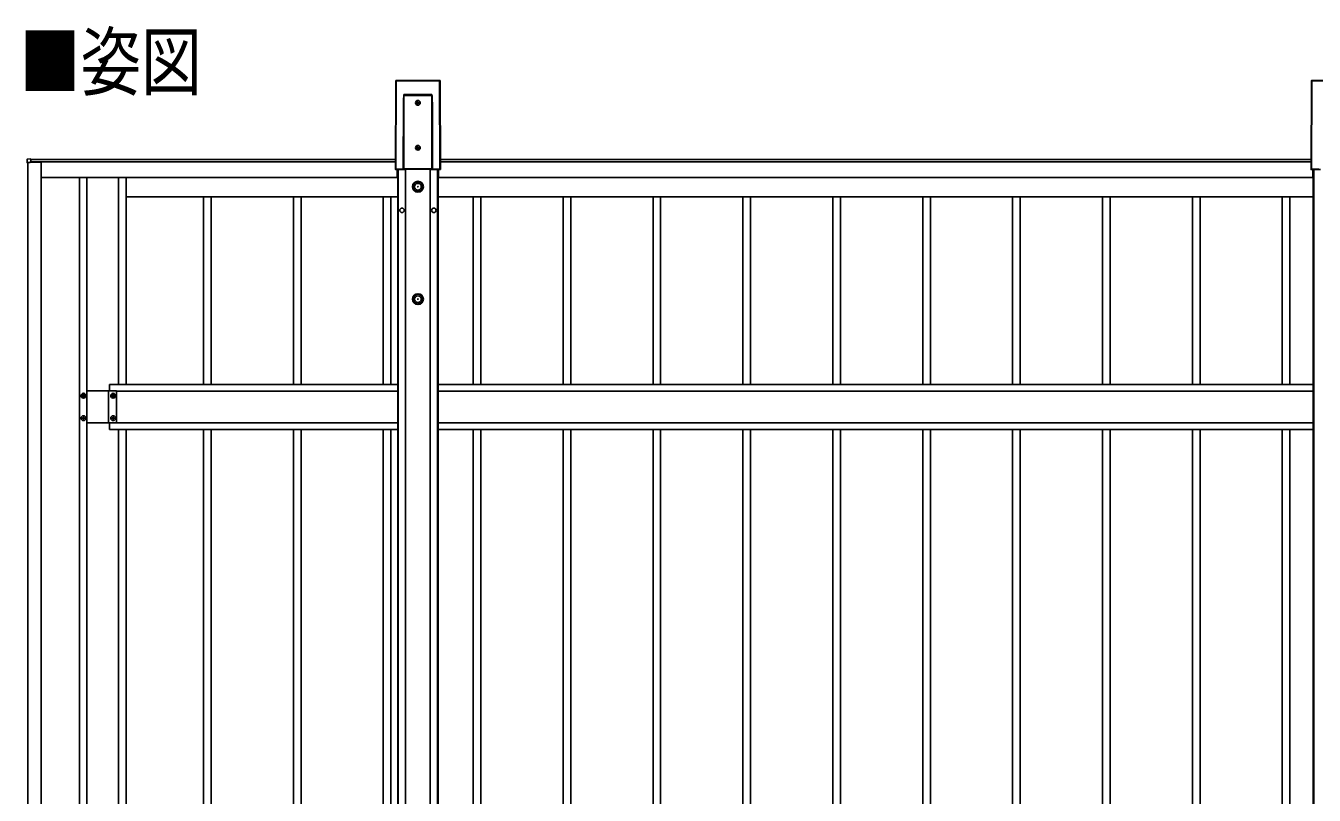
# Model space of a CAD drawing. Units: millimetres, scale not verified. Extents: x -10512 to 10512, y -7425 to 7425.
# Drawn here: x -3267 to -400, y 2269 to 3980 of the extents above; entities that cross this region are included whole.
import ezdxf
from ezdxf.enums import TextEntityAlignment as Align

# ---------------------------------------------------------------- set-up
doc = ezdxf.new("R2010")
doc.units = ezdxf.units.MM
doc.header["$LTSCALE"] = 30
doc.layers.add('0-2_USER1', color=3, linetype='Continuous')
doc.layers.add('0-5_YKK_A1', color=4, linetype='Continuous')
doc.styles.add('ＭＳ ゴシック', font='')
doc.styles.get('ＭＳ ゴシック').set_extended_font_data('MS Gothic')

msp = doc.modelspace()

# ---------------------------------------------------------------- linework, layer by layer
at = {"layer": '0-5_YKK_A1'}
for p, q in [((-2443.71, 3857.68), (-2444.34, 3660.53)), ((-2443.85, 3661.01), (-2443.23, 3857.2)), ((-2443.7, 3857.67), (-2443.71, 3857.68)), ((-2443.23, 3857.2), (-2443.7, 3857.67)), ((-2442.73, 3857.17), (-2443.36, 3660.99)), ((-2345.7, 3858.17), (-2443.21, 3858.17)), ((-2443.21, 3858.17), (-2442.73, 3857.69)), ((-2345.7, 3858.17), (-2443.21, 3858.17)), ((-2443.21, 3858.17), (-2443.21, 3858.17)), ((-2442.73, 3857.69), (-2346.17, 3857.69)), ((-2442.73, 3857.69), (-2442.73, 3857.17)), ((-2346.17, 3857.17), (-2442.73, 3857.17)), ((-2346.17, 3857.69), (-2345.7, 3858.17)), ((-2346.17, 3857.69), (-2346.17, 3857.17)), ((-2345.55, 3660.99), (-2346.17, 3857.17)), ((-2345.7, 3858.17), (-2345.7, 3858.17)), ((-2345.2, 3857.67), (-2345.68, 3857.2)), ((-2345.68, 3857.2), (-2345.05, 3661.01)), ((-2344.56, 3660.53), (-2345.2, 3857.68)), ((-2345.2, 3857.68), (-2345.2, 3857.67)), ((-2344.56, 3660.53), (-2345.2, 3857.67)), ((-406.71, 3857.68), (-407.34, 3660.53)), ((-406.85, 3661.01), (-406.23, 3857.2)), ((-406.7, 3857.67), (-406.71, 3857.68)), ((-406.23, 3857.2), (-406.7, 3857.67)), ((-405.73, 3857.17), (-406.36, 3660.99)), ((-308.7, 3858.17), (-406.21, 3858.17)), ((-406.21, 3858.17), (-405.73, 3857.69)), ((-308.7, 3858.17), (-406.21, 3858.17)), ((-406.21, 3858.17), (-406.21, 3858.17)), ((-405.73, 3857.69), (-309.17, 3857.69)), ((-405.73, 3857.69), (-405.73, 3857.17)), ((-309.17, 3857.17), (-405.73, 3857.17)), ((-2425.51, 3827.09), (-2363.39, 3827.09)), ((-2363.39, 3824.47), (-2425.51, 3824.47)), ((-2425.51, 3824.47), (-2425.51, 3661.54)), ((-2363.39, 3661.54), (-2363.39, 3824.47)), ((-2426.98, 3661.1), (-2426.51, 3807.88)), ((-2426.01, 3807.86), (-2426.48, 3661.07)), ((-2426.01, 3661.54), (-2426.01, 3807.86)), ((-2393.97, 3809.94), (-2393.97, 3810.9)), ((-2362.89, 3807.86), (-2362.89, 3661.54)), ((-2362.42, 3661.07), (-2362.89, 3807.86)), ((-2362.39, 3807.88), (-2361.92, 3661.1)), ((-2393.97, 3709.94), (-2393.97, 3710.9)), ((-3255.95, 3683.86), (-3263.48, 3683.4)), ((-3263.48, 3675.66), (-3257.77, 3675.66)), ((-3262.45, 566.63), (-3262.45, 3675.66)), ((-3257.77, 3675.66), (-3257.45, 3675.66)), ((-3257.45, 3675.66), (-3257.45, 3676.86)), ((-3232.45, 3676.85), (-3257.45, 3676.85)), ((-3256.95, 3676.85), (-3256.95, 3677.16)), ((-3255.95, 3683.37), (-3255.95, 3683.86)), ((-3255.95, 3677.46), (-3255.95, 3683.37)), ((-3255.95, 3682.35), (-2444.27, 3682.35)), ((-3255.95, 3677.35), (-2444.28, 3677.35)), ((-3253.95, 3677.33), (-2444.28, 3677.33)), ((-3253.95, 3677.33), (-3253.95, 3676.85)), ((-3232.45, 599.94), (-3232.45, 3676.85)), ((-2344.63, 3682.35), (-407.27, 3682.35)), ((-2344.62, 3677.35), (-407.28, 3677.35)), ((-2344.62, 3677.33), (-407.28, 3677.33)), ((-3232.45, 3642.35), (-2440.45, 3642.35)), ((-3147.45, 3642.35), (-3147.45, 599.94)), ((-3131.45, 3642.35), (-3131.45, 599.94)), ((-3060.45, 3642.35), (-3060.45, 3182.36)), ((-3043.45, 3642.35), (-3043.45, 3182.36)), ((-2444.34, 3660.53), (-2444.34, 3660.53)), ((-2443.36, 3660.52), (-2443.84, 3660.03)), ((-2443.84, 3660.03), (-2423.08, 3660.03)), ((-2443.84, 3660.03), (-2423.08, 3660.03)), ((-2443.84, 3660.03), (-2443.84, 3660.03)), ((-2443.36, 3660.99), (-2426.97, 3660.99)), ((-2443.36, 3660.99), (-2443.36, 3660.52)), ((-2426.04, 3660.52), (-2443.36, 3660.52)), ((-2440.45, 3642.36), (-2440.45, 3660.03)), ((-2440.45, 3642.35), (-2440.45, 3660.03)), ((-2440.45, 3657.36), (-2439.45, 3657.36)), ((-2439.45, 3660.03), (-2439.45, 966.92)), ((-2438.25, 3660.03), (-2438.25, 966.92)), ((-2426.48, 3661.07), (-2426.01, 3661.54)), ((-2425.51, 3661.04), (-2426.04, 3660.52)), ((-2425.51, 3661.54), (-2363.39, 3661.54)), ((-2425.51, 3661.54), (-2425.51, 3661.04)), ((-2363.39, 3661.04), (-2425.51, 3661.04)), ((-2423.08, 3660.03), (-2422.83, 3660.92)), ((-2422.83, 3660.92), (-2365.95, 3660.92)), ((-2421.95, 3660.92), (-2421.95, 1085.09)), ((-2366.95, 3660.92), (-2366.95, 1085.09)), ((-2365.95, 3660.92), (-2365.7, 3660.03)), ((-2365.7, 3660.03), (-2345.06, 3660.03)), ((-2365.7, 3660.03), (-2345.06, 3660.03)), ((-2363.39, 3661.54), (-2363.39, 3661.04)), ((-2362.86, 3660.52), (-2363.39, 3661.04)), ((-2362.89, 3661.54), (-2362.42, 3661.07)), ((-2345.55, 3660.52), (-2362.86, 3660.52)), ((-2361.93, 3660.99), (-2345.55, 3660.99)), ((-2350.65, 3660.03), (-2350.65, 966.92)), ((-2349.45, 3660.03), (-2349.45, 966.92)), ((-2349.45, 3657.36), (-2348.45, 3657.36)), ((-2348.45, 3642.36), (-2348.45, 3660.03)), ((-2348.45, 3642.35), (-2348.45, 3660.03)), ((-2348.45, 3642.35), (-402.45, 3642.35)), ((-2345.55, 3660.52), (-2345.55, 3660.99)), ((-2345.06, 3660.03), (-2345.55, 3660.52)), ((-2345.06, 3660.03), (-2345.06, 3660.03)), ((-2345.05, 3661.01), (-2344.56, 3660.53)), ((-2344.56, 3660.53), (-2344.56, 3660.53)), ((-407.34, 3660.53), (-407.34, 3660.53)), ((-406.36, 3660.52), (-406.84, 3660.03)), ((-406.84, 3660.03), (-386.08, 3660.03)), ((-406.84, 3660.03), (-386.08, 3660.03)), ((-406.84, 3660.03), (-406.84, 3660.03)), ((-406.36, 3660.99), (-389.97, 3660.99)), ((-406.36, 3660.99), (-406.36, 3660.52)), ((-389.04, 3660.52), (-406.36, 3660.52)), ((-403.45, 3642.36), (-403.45, 3660.03)), ((-403.45, 3642.35), (-403.45, 3660.03)), ((-403.45, 3657.36), (-402.45, 3657.36)), ((-402.45, 3660.03), (-402.45, 966.92)), ((-401.25, 3660.03), (-401.25, 966.92)), ((-3043.45, 3599.36), (-2856.35, 3599.36)), ((-2871.45, 3182.36), (-2871.45, 3599.36)), ((-2871.45, 3599.36), (-2656.35, 3599.36)), ((-2854.45, 3182.36), (-2854.45, 3599.36)), ((-2671.45, 3182.36), (-2671.45, 3599.36)), ((-2671.45, 3599.36), (-2456.35, 3599.36)), ((-2654.45, 3182.36), (-2654.45, 3599.36)), ((-2471.45, 3182.36), (-2471.45, 3599.36)), ((-2471.45, 3599.36), (-2439.45, 3599.36)), ((-2454.45, 3182.36), (-2454.45, 3599.36)), ((-2349.45, 3599.36), (-2256.35, 3599.36)), ((-2271.45, 3182.36), (-2271.45, 3599.36)), ((-2271.45, 3599.36), (-2056.35, 3599.36)), ((-2254.45, 3182.36), (-2254.45, 3599.36)), ((-2071.45, 3182.36), (-2071.45, 3599.36)), ((-2071.45, 3599.36), (-1856.35, 3599.36)), ((-2054.45, 3182.36), (-2054.45, 3599.36)), ((-1871.45, 3182.36), (-1871.45, 3599.36)), ((-1871.45, 3599.36), (-1656.35, 3599.36)), ((-1854.45, 3182.36), (-1854.45, 3599.36)), ((-1671.45, 3182.36), (-1671.45, 3599.36)), ((-1671.45, 3599.36), (-1456.35, 3599.36)), ((-1654.45, 3182.36), (-1654.45, 3599.36)), ((-1471.45, 3182.36), (-1471.45, 3599.36)), ((-1471.45, 3599.36), (-1256.35, 3599.36)), ((-1454.45, 3182.36), (-1454.45, 3599.36)), ((-1271.45, 3182.36), (-1271.45, 3599.36)), ((-1271.45, 3599.36), (-1056.35, 3599.36)), ((-1254.45, 3182.36), (-1254.45, 3599.36)), ((-1071.45, 3182.36), (-1071.45, 3599.36)), ((-1071.45, 3599.36), (-856.35, 3599.36)), ((-1054.45, 3182.36), (-1054.45, 3599.36)), ((-871.45, 3182.36), (-871.45, 3599.36)), ((-871.45, 3599.36), (-656.35, 3599.36)), ((-854.45, 3182.36), (-854.45, 3599.36)), ((-671.45, 3182.36), (-671.45, 3599.36)), ((-671.45, 3599.36), (-456.35, 3599.36)), ((-654.45, 3182.36), (-654.45, 3599.36)), ((-471.45, 3182.36), (-471.45, 3599.36)), ((-471.45, 3599.36), (-402.45, 3599.36)), ((-454.45, 3182.36), (-454.45, 3599.36)), ((-3080.45, 3182.36), (-3080.45, 3167.86)), ((-3080.45, 3182.36), (-2439.45, 3182.36)), ((-2349.45, 3182.36), (-402.45, 3182.36)), ((-3138.93, 3158.8), (-3138.93, 3159.76)), ((-3065.45, 3167.86), (-3131.45, 3167.86)), ((-3065.45, 3167.86), (-3131.45, 3167.86)), ((-3082.95, 3096.86), (-3082.95, 3167.86)), ((-3082.95, 3096.86), (-3082.95, 3167.86)), ((-3072.93, 3158.8), (-3072.93, 3159.76)), ((-3065.45, 3096.86), (-3065.45, 3167.86)), ((-3065.45, 3096.86), (-3065.45, 3167.86)), ((-3065.45, 3167.36), (-2439.45, 3167.36)), ((-2349.45, 3167.36), (-402.45, 3167.36)), ((-3138.93, 3108.8), (-3138.93, 3109.76)), ((-3065.45, 3096.86), (-3131.45, 3096.86)), ((-3065.45, 3096.86), (-3131.45, 3096.86)), ((-3080.45, 3082.36), (-3080.45, 3096.86)), ((-3072.93, 3108.8), (-3072.93, 3109.76)), ((-3065.45, 3097.36), (-2439.45, 3097.36)), ((-2349.45, 3097.36), (-402.45, 3097.36)), ((-3080.45, 3082.36), (-2439.45, 3082.36)), ((-3060.45, 3082.36), (-3060.45, 1159.94)), ((-3043.45, 3082.36), (-3043.45, 1159.94)), ((-2871.45, 1159.94), (-2871.45, 3082.36)), ((-2854.45, 1159.94), (-2854.45, 3082.36)), ((-2671.45, 1159.94), (-2671.45, 3082.36)), ((-2654.45, 1159.94), (-2654.45, 3082.36)), ((-2471.45, 1159.94), (-2471.45, 3082.36)), ((-2454.45, 1159.94), (-2454.45, 3082.36)), ((-2349.45, 3082.36), (-402.45, 3082.36)), ((-2271.45, 1159.94), (-2271.45, 3082.36)), ((-2254.45, 1159.94), (-2254.45, 3082.36)), ((-2071.45, 1159.94), (-2071.45, 3082.36)), ((-2054.45, 1159.94), (-2054.45, 3082.36)), ((-1871.45, 1159.94), (-1871.45, 3082.36)), ((-1854.45, 1159.94), (-1854.45, 3082.36)), ((-1671.45, 1159.94), (-1671.45, 3082.36)), ((-1654.45, 1159.94), (-1654.45, 3082.36)), ((-1471.45, 1159.94), (-1471.45, 3082.36)), ((-1454.45, 1159.94), (-1454.45, 3082.36)), ((-1271.45, 1159.94), (-1271.45, 3082.36)), ((-1254.45, 1159.94), (-1254.45, 3082.36)), ((-1071.45, 1159.94), (-1071.45, 3082.36)), ((-1054.45, 1159.94), (-1054.45, 3082.36)), ((-871.45, 1159.94), (-871.45, 3082.36)), ((-854.45, 1159.94), (-854.45, 3082.36)), ((-671.45, 1159.94), (-671.45, 3082.36)), ((-654.45, 1159.94), (-654.45, 3082.36)), ((-471.45, 1159.94), (-471.45, 3082.36)), ((-454.45, 1159.94), (-454.45, 3082.36))]:
    msp.add_line(p, q, dxfattribs=at)
for points in [[(-2443.7, 3857.67), (-2444.34, 3660.53), (-2443.85, 3661.01)], [(-406.7, 3857.67), (-407.34, 3660.53), (-406.85, 3661.01)], [(-2425.87, 3824.5), (-2425.6, 3826.48), (-2425.51, 3827.05), (-2425.51, 3827.09)], [(-2425.51, 3824.47), (-2425.53, 3824.47), (-2425.56, 3824.47), (-2425.58, 3824.47), (-2425.6, 3824.47), (-2425.63, 3824.47), (-2425.65, 3824.47), (-2425.67, 3824.47), (-2425.69, 3824.47)], [(-2363.21, 3824.47), (-2363.35, 3826.47), (-2363.39, 3827.05), (-2363.39, 3827.09)], [(-2363.39, 3824.47), (-2363.37, 3824.47), (-2363.34, 3824.47), (-2363.32, 3824.47), (-2363.3, 3824.47), (-2363.28, 3824.47), (-2363.25, 3824.47), (-2363.23, 3824.47), (-2363.21, 3824.47)], [(-2395.89, 3808.98), (-2396.85, 3808.98), (-2396.85, 3808.02), (-2395.89, 3808.02)], [(-2393.97, 3810.9), (-2394.93, 3810.9), (-2394.93, 3809.94)], [(-2394.93, 3807.06), (-2394.93, 3806.1), (-2393.97, 3806.1), (-2393.97, 3807.06)], [(-2393.01, 3808.02), (-2392.05, 3808.02), (-2392.05, 3808.98), (-2393.01, 3808.98)], [(-2395.89, 3708.98), (-2396.85, 3708.98), (-2396.85, 3708.02), (-2395.89, 3708.02)], [(-2393.97, 3710.9), (-2394.93, 3710.9), (-2394.93, 3709.94)], [(-2394.93, 3707.06), (-2394.93, 3706.1), (-2393.97, 3706.1), (-2393.97, 3707.06)], [(-2393.01, 3708.02), (-2392.05, 3708.02), (-2392.05, 3708.98), (-2393.01, 3708.98)], [(-3263.95, 3682.91), (-3263.95, 3675.66), (-3263.48, 3675.66)], [(-3257.15, 3677.16), (-3255.95, 3677.16), (-3255.95, 3677.46)], [(-2425.51, 3661.54), (-2425.6, 3661.54), (-2425.69, 3661.54), (-2425.78, 3661.54), (-2425.85, 3661.54), (-2425.92, 3661.54), (-2425.96, 3661.54), (-2426, 3661.54), (-2426.01, 3661.54)], [(-2363.39, 3661.54), (-2363.3, 3661.54), (-2363.21, 3661.54), (-2363.12, 3661.54), (-2363.05, 3661.54), (-2362.99, 3661.54), (-2362.94, 3661.54), (-2362.91, 3661.54), (-2362.89, 3661.54)], [(-3139.89, 3156.88), (-3140.85, 3156.88), (-3140.85, 3157.84), (-3139.89, 3157.84)], [(-3138.93, 3159.76), (-3137.97, 3159.76), (-3137.97, 3158.8)], [(-3137.97, 3155.92), (-3137.97, 3154.96), (-3138.93, 3154.96), (-3138.93, 3155.92)], [(-3137.01, 3157.84), (-3136.05, 3157.84), (-3136.05, 3156.88), (-3137.01, 3156.88)], [(-3073.89, 3156.88), (-3074.85, 3156.88), (-3074.85, 3157.84), (-3073.89, 3157.84)], [(-3072.93, 3159.76), (-3071.97, 3159.76), (-3071.97, 3158.8)], [(-3071.97, 3155.92), (-3071.97, 3154.96), (-3072.93, 3154.96), (-3072.93, 3155.92)], [(-3071.01, 3157.84), (-3070.05, 3157.84), (-3070.05, 3156.88), (-3071.01, 3156.88)], [(-3139.89, 3106.88), (-3140.85, 3106.88), (-3140.85, 3107.84), (-3139.89, 3107.84)], [(-3138.93, 3109.76), (-3137.97, 3109.76), (-3137.97, 3108.8)], [(-3137.97, 3105.92), (-3137.97, 3104.96), (-3138.93, 3104.96), (-3138.93, 3105.92)], [(-3137.01, 3107.84), (-3136.05, 3107.84), (-3136.05, 3106.88), (-3137.01, 3106.88)], [(-3073.89, 3106.88), (-3074.85, 3106.88), (-3074.85, 3107.84), (-3073.89, 3107.84)], [(-3072.93, 3109.76), (-3071.97, 3109.76), (-3071.97, 3108.8)], [(-3071.97, 3105.92), (-3071.97, 3104.96), (-3072.93, 3104.96), (-3072.93, 3105.92)], [(-3071.01, 3107.84), (-3070.05, 3107.84), (-3070.05, 3106.88), (-3071.01, 3106.88)]]:
    msp.add_lwpolyline(points, dxfattribs=at)
for centre, radius in [((-2394.45, 3808.5), 5.3), ((-2394.45, 3708.5), 5.3), ((-2394.39, 3622), 12), ((-2394.39, 3622), 10.88), ((-2394.39, 3622), 7.48), ((-2394.39, 3622), 0.5), ((-2429.95, 3569.36), 5), ((-2358.95, 3569.36), 5), ((-2394.39, 3372), 12), ((-2394.39, 3372), 10.88), ((-2394.39, 3372), 7.48), ((-2394.39, 3372), 0.5), ((-3138.45, 3157.36), 5.3), ((-3072.45, 3157.36), 5.3), ((-3138.45, 3107.36), 5.3), ((-3072.45, 3107.36), 5.3)]:
    msp.add_circle(centre, radius, dxfattribs=at)
for centre, radius, start, end in [((-2443.21, 3857.67), 0.5, 90, 179.81634), ((-2443.2, 3857.67), 0.501, 90.24971, 179.75029), ((-2442.72, 3857.19), 0.501, 90.24971, 179.75029), ((-2442.83, 3859.93), 2.76, 261.80183, 272.1952), ((-2346.18, 3857.19), 0.501, 0.24971, 89.75029), ((-2346.07, 3859.93), 2.76, 267.8048, 278.19817), ((-2345.7, 3857.67), 0.5, 0.18366, 90), ((-2345.7, 3857.67), 0.501, 0.24971, 89.75029), ((-406.21, 3857.67), 0.5, 90, 179.81634), ((-406.2, 3857.67), 0.501, 90.24971, 179.75029), ((-405.72, 3857.19), 0.501, 90.24971, 179.75029), ((-405.83, 3859.93), 2.76, 261.80183, 272.1952), ((-2427.08, 3815.49), 9.09, 81.20266, 82.35702), ((-1984.13, 3794.51), 442.57, 175.77814, 176.1178), ((-2662.13, 3783.51), 301.89, 7.80423, 8.30085), ((-2361.82, 3815.49), 9.09, 97.64298, 98.79734), ((-2426.4, 3805.12), 2.76, 81.80183, 92.1952), ((-2395.89, 3809.94), 0.96, 270, 0), ((-2395.89, 3807.06), 0.96, 0, 90), ((-2393.01, 3809.94), 0.96, 180, 270), ((-2393.01, 3807.06), 0.96, 90, 180), ((-2362.5, 3805.12), 2.76, 87.8048, 98.19817), ((-2395.89, 3709.94), 0.96, 270, 0), ((-2395.89, 3707.06), 0.96, 0, 90), ((-2393.01, 3709.94), 0.96, 180, 270), ((-2393.01, 3707.06), 0.96, 90, 180), ((-3263.45, 3682.91), 0.5, 93.5, 180), ((-3257.15, 3676.86), 0.3, 90, 180), ((-2443.84, 3660.53), 0.5, 179.81634, 270), ((-2443.83, 3660.54), 0.501, 180.24971, 269.75029), ((-2443.46, 3663.75), 2.76, 261.80183, 272.1952), ((-2443.35, 3661.02), 0.501, 180.24971, 269.75029), ((-2426.87, 3658.34), 2.76, 81.80183, 92.1952), ((-2426.57, 3658.23), 2.79, 88.18282, 98.39155), ((-2425.51, 3661.55), 0.501, 180.24971, 269.75029), ((-2363.39, 3661.55), 0.501, 270.24971, 359.75029), ((-2362.03, 3658.34), 2.76, 87.8048, 98.19817), ((-2362.33, 3658.23), 2.79, 81.60845, 91.81718), ((-2345.44, 3663.75), 2.76, 267.8048, 278.19817), ((-2345.55, 3661.02), 0.501, 270.24971, 359.75029), ((-2345.07, 3660.54), 0.501, 270.24971, 359.75029), ((-2345.06, 3660.53), 0.5, 270, 0.18366), ((-406.84, 3660.53), 0.5, 179.81634, 270), ((-406.83, 3660.54), 0.501, 180.24971, 269.75029), ((-406.46, 3663.75), 2.76, 261.80183, 272.1952), ((-406.35, 3661.02), 0.501, 180.24971, 269.75029), ((-3139.89, 3158.8), 0.96, 270, 0), ((-3139.89, 3155.92), 0.96, 0, 90), ((-3137.01, 3158.8), 0.96, 180, 270), ((-3137.01, 3155.92), 0.96, 90, 180), ((-3073.89, 3158.8), 0.96, 270, 0), ((-3073.89, 3155.92), 0.96, 0, 90), ((-3071.01, 3158.8), 0.96, 180, 270), ((-3071.01, 3155.92), 0.96, 90, 180), ((-3139.89, 3108.8), 0.96, 270, 0), ((-3139.89, 3105.92), 0.96, 0, 90), ((-3137.01, 3108.8), 0.96, 180, 270), ((-3137.01, 3105.92), 0.96, 90, 180), ((-3073.89, 3108.8), 0.96, 270, 0), ((-3073.89, 3105.92), 0.96, 0, 90), ((-3071.01, 3108.8), 0.96, 180, 270), ((-3071.01, 3105.92), 0.96, 90, 180)]:
    msp.add_arc(centre, radius, start, end, dxfattribs=at)
for centre, major_axis, ratio, start_param, end_param in [((-2425.51, 3806.72), (0, -19.08), 0.052413, 3.5123474, 4.6513024), ((-2425.51, 3806.69), (0, -19.08), 0.026207, 3.5123474, 4.6513024), ((-2422.42, 3824.47), (0, -50), 0.061774, 4.6600291, 4.7123946), ((-2366.48, 3824.47), (0, -50), 0.061774, 1.5707907, 1.6231562), ((-2363.39, 3806.69), (0, -19.08), 0.026207, 1.6318829, 2.7708379), ((-2363.39, 3806.72), (0, -19.08), 0.052413, 1.6318829, 2.7708379), ((-2425.98, 3661.1), (-0.543, -0.848), 0.992387, 5.2824884, 5.3922079), ((-2426.04, 3661.01), (0.941, -0.042), 0.529688, 3.2789358, 4.7362857), ((-2425.98, 3661.08), (-0.293, -0.417), 0.981557, 5.3232786, 5.4329981), ((-2426.04, 3661.01), (0.185, -0.478), 0.839234, 4.3937254, 5.8510754), ((-2362.86, 3661.01), (-0.185, -0.478), 0.839234, 0.4321099, 1.8894599), ((-2362.86, 3661.01), (0.941, 0.042), 0.529688, 4.6884922, 6.1458421), ((-2362.92, 3661.08), (0.293, -0.417), 0.981557, 0.8501872, 0.9599067), ((-2362.92, 3661.1), (0.543, -0.848), 0.992387, 0.8909775, 1.0006969)]:
    msp.add_ellipse(centre, major_axis=major_axis, ratio=ratio, start_param=start_param, end_param=end_param, dxfattribs=at)

# ---------------------------------------------------------------- texts
at = {"layer": '0-2_USER1', "style": 'ＭＳ ゴシック', "width": 0.8}
msp.add_text('■姿図', height=123.8, dxfattribs=at).set_placement((-3280.46, 3800.78), align=Align.BOTTOM_LEFT)

doc.saveas('drawing.dxf')
